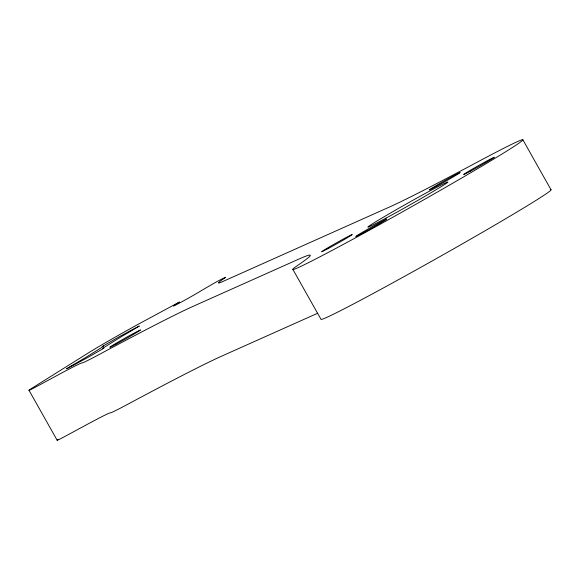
<?xml version="1.0" encoding="UTF-8"?>
<svg xmlns="http://www.w3.org/2000/svg" width="580" height="580" viewBox="0 0 580 580"><rect width="100%" height="100%" fill="white"/><g stroke="black" fill="none" stroke-linecap="round" stroke-linejoin="round"><path stroke-width="0.87" d="M317.731 313.214L221.48 356.236A286.984 8.011 -29.4 0 0 128.325 403.963A49.358 1.377 -29.4 0 1 110.316 412.873A57.398 1.602 -29.4 0 0 85.644 425.241L67.026 435.319A22.961 0.638 -29.4 0 1 57.377 440.002M522.834 139.729L551 189.718M292.878 269.41L321.044 319.399A132.015 3.683 -29.4 0 0 443.265 254.707A132.015 3.683 -29.4 0 0 550.492 189.711M29 390.289L57.166 440.271M57.775 439.712A22.961 0.638 -29.4 0 1 58.341 439.328M179.329 302.093L175.486 304.551A17.791 0.5 -29.4 0 0 181.011 302.224A17.791 0.5 -29.4 0 0 202.231 290.08L215.622 282.344A22.961 0.638 -29.4 0 1 224.322 278.335A114.796 3.204 -29.4 0 0 223.09 281.387L389.187 207.147A286.984 8.011 -29.4 0 0 477.079 162.24A132.015 3.683 -29.4 0 1 506.876 150.996A132.015 3.683 -29.4 0 1 360.709 234.98A132.015 3.683 -29.4 0 1 298.345 264.93A286.984 8.011 -29.4 0 0 298.613 259.188L193.314 306.247A286.984 8.011 -29.4 0 0 100.159 353.981A49.358 1.377 -29.4 0 1 82.15 362.884A57.398 1.602 -29.4 0 0 57.478 375.253L38.86 385.337A22.961 0.638 -29.4 0 1 31.726 388.346L88.037 353.118A45.914 1.283 -29.4 0 1 142.789 321.777L179.329 302.093M66.7 368.72L74.776 364.559A22.961 0.638 -29.4 0 1 86.282 358.339L103.929 348.174L103.45 348.319A22.961 0.638 -29.4 0 1 105.248 346.709L118.037 338.713A22.961 0.638 -29.4 0 1 131.334 330.875L139.359 325.996L131.254 330.201A22.961 0.638 -29.4 0 1 119.748 336.429L102.124 346.608L102.58 346.441A22.961 0.638 -29.4 0 1 100.79 348.051L87.993 356.055A22.961 0.638 -29.4 0 1 74.697 363.885L66.7 368.72M116.674 343.875A17.791 0.5 -29.4 0 0 140.614 329.955A17.791 0.5 -29.4 0 0 118.103 342.084A17.791 0.5 -29.4 0 0 116.674 343.875M386.041 218.094A45.914 1.283 -29.4 0 0 447.818 182.163A45.914 1.283 -29.4 0 0 389.731 213.469A45.914 1.283 -29.4 0 0 386.041 218.094M362.58 233.153A17.791 0.5 -29.4 0 0 386.519 219.233A17.791 0.5 -29.4 0 0 364.015 231.362A17.791 0.5 -29.4 0 0 362.58 233.153M436.225 186.477A17.791 0.5 -29.4 0 0 460.165 172.55A17.791 0.5 -29.4 0 0 437.661 184.679A17.791 0.5 -29.4 0 0 436.225 186.477M470.445 171.18A17.791 0.5 -29.4 0 0 494.385 157.26A17.791 0.5 -29.4 0 0 471.881 169.389A17.791 0.5 -29.4 0 0 470.445 171.18M328.425 248.414A17.791 0.5 -29.4 0 0 352.306 234.523A17.791 0.5 -29.4 0 0 329.737 246.696A17.791 0.5 -29.4 0 0 328.425 248.414"/></g></svg>
